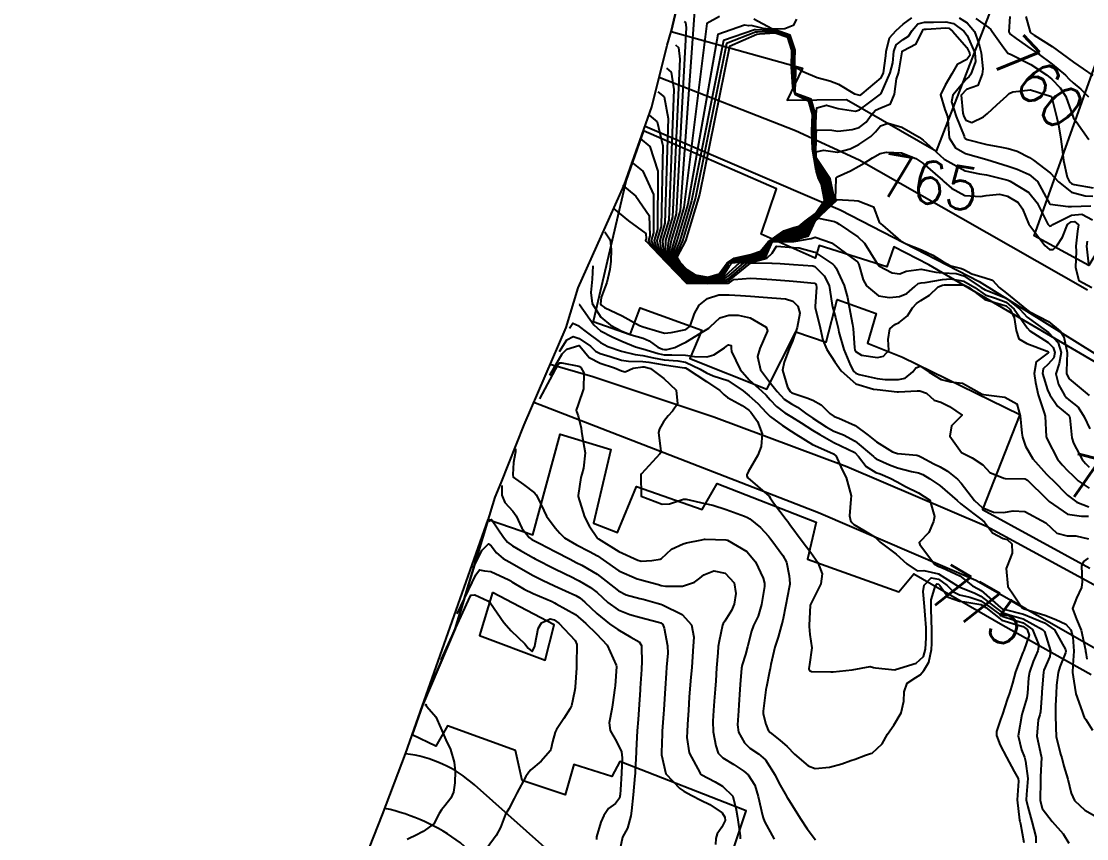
# Model space of a CAD drawing. Header units: metres. Extents: x 318500 to 325275, y 7408834 to 7428799.
# Drawn here: x 323316.4 to 323416.3, y 7419931.7 to 7420008.3 of the extents above; entities that cross this region are included whole.
import ezdxf
from ezdxf.enums import TextEntityAlignment as Align

# ---------------------------------------------------------------- set-up
doc = ezdxf.new("R2010")
doc.units = ezdxf.units.M
doc.header["$MEASUREMENT"] = 0
for name, color, linetype in [('Area', 45, 'Continuous'), ('Cotas', 45, 'Continuous'), ('Curvas de Nivel 1m', 11, 'Continuous'), ('Curvas de Nivel 5m', 15, 'Continuous'), ('Edificações', 30, 'Continuous'), ('Vias Primárias', 230, 'Continuous')]:
    doc.layers.add(name, color=color, linetype=linetype)
doc.styles.add('Style-STANDARD', font='STANDARD.shx')

msp = doc.modelspace()

# ---------------------------------------------------------------- linework, layer by layer
at = {"layer": 'Area'}
msp.add_lwpolyline([(323347.478, 7419926.885), (323350.268, 7419933.951), (323352.419, 7419939.662), (323353.996, 7419944.18), (323357.056, 7419951.38), (323360.806, 7419963.73), (323361.371, 7419965.053), (323363.536, 7419970.495), (323367.48, 7419979.623), (323368.617, 7419983.356), (323372.925, 7419992.991), (323375.525, 7420000.324), (323376.946, 7420006.097), (323377.329, 7420007.403), (323378.111, 7420010.746)], dxfattribs=at)
at = {"layer": 'Curvas de Nivel 1m', "flags": 128}
for points, elevation in [([(323379.528, 7420009.331), (323378.161, 7419990.599), (323377.327, 7419987.777), (323377.113, 7419986.626), (323377.662, 7419985.777), (323378.773, 7419984.622), (323379.331, 7419984.314), (323380.774, 7419984.144), (323381.996, 7419984.5), (323382.696, 7419985.711), (323382.959, 7419985.874), (323384.797, 7419986.137), (323385.928, 7419986.538), (323386.596, 7419987.653), (323387.33, 7419988.148), (323388.832, 7419988.412), (323389.764, 7419988.688), (323390.438, 7419989.606), (323390.854, 7419990.01), (323392.19, 7419991.58), (323392.36, 7419992.096), (323391.914, 7419993.585), (323390.926, 7419995.329), (323390.837, 7419995.792), (323390.849, 7419997.704), (323390.936, 7419999.601), (323390.986, 7420000.242), (323391.899, 7420000.492), (323392.989, 7420000.173), (323394.611, 7419999.928), (323394.987, 7420000.044), (323395.846, 7420000.688), (323396.955, 7420001.521), (323397.011, 7420001.588), (323397.875, 7420003.507), (323398.104, 7420004.444), (323398.221, 7420005.503), (323398.428, 7420006.141), (323399.077, 7420006.642), (323399.599, 7420006.968), (323399.914, 7420007.482), (323400.461, 7420008.112), (323401.098, 7420008.258), (323401.917, 7420008.276), (323403.099, 7420008.312), (323403.818, 7420008.15), (323404.784, 7420007.415), (323405.084, 7420007.004), (323405.821, 7420005.402), (323405.881, 7420004.568), (323405.439, 7420003.406), (323405.272, 7420003.163), (323405.026, 7420002.962), (323403.738, 7420001.429), (323403.631, 7420000.801), (323404.063, 7419999.424), (323404.793, 7419997.572), (323404.848, 7419997.412), (323404.888, 7419997.35), (323404.949, 7419997.313), (323405.084, 7419997.273), (323406.944, 7419996.81), (323408.147, 7419996.577), (323408.941, 7419996.421), (323409.774, 7419996.183), (323410.932, 7419995.572), (323411.313, 7419995.326), (323412.912, 7419994.106), (323413.645, 7419993.299), (323414.886, 7419992.331), (323416.148, 7419991.994), (323416.88, 7419991.936)], 762), ([(323381.844, 7420008.808), (323380.674, 7420008.154), (323378.519, 7419990.898), (323377.594, 7419987.774), (323377.276, 7419986.542), (323377.756, 7419985.776), (323378.774, 7419984.711), (323379.384, 7419984.365), (323380.775, 7419984.188), (323381.962, 7419984.534), (323382.671, 7419985.711), (323383.009, 7419985.923), (323384.798, 7419986.204), (323385.881, 7419986.587), (323386.563, 7419987.654), (323387.427, 7419988.242), (323388.834, 7419988.53), (323389.675, 7419988.779), (323390.344, 7419989.608), (323390.855, 7419990.078), (323392.071, 7419991.582), (323392.211, 7419992.249), (323391.76, 7419993.587), (323390.924, 7419995.217), (323390.791, 7419995.886), (323390.78, 7419997.775), (323390.864, 7419999.602), (323390.446, 7420001.06), (323389, 7420001.592), (323388.95, 7420001.733), (323389.011, 7420003.649), (323389.036, 7420004.024), (323389.781, 7420003.619), (323391.022, 7420003.089), (323392.212, 7420002.776), (323393.019, 7420002.439), (323394.527, 7420001.555), (323395.008, 7420001.413), (323395.106, 7420001.451), (323395.226, 7420001.547), (323397.025, 7420003.044), (323397.251, 7420003.517), (323397.47, 7420005.097), (323397.501, 7420005.513), (323397.794, 7420006.795), (323398.415, 7420007.5), (323399.096, 7420008.092), (323399.903, 7420008.681)], 761), ([(323409.104, 7420008.797), (323408.996, 7420007.361), (323409.087, 7420007.178), (323409.685, 7420006.747), (323411.067, 7420005.773), (323411.704, 7420005.324), (323413.045, 7420004.327), (323414.303, 7420003.291), (323414.667, 7420002.926), (323415.023, 7420002.582), (323415.738, 7420001.99), (323416.47, 7420001.258)], 759), ([(323410.581, 7420008.814), (323410.997, 7420007.331), (323411.088, 7420007.226), (323411.375, 7420007.038), (323413.07, 7420005.989), (323414.009, 7420005.296), (323415.048, 7420004.509), (323416.874, 7420003.252)], 758), ([(323378.56, 7420008.32), (323378.67, 7420008.226), (323378.72, 7420007.763), (323377.806, 7419990.303), (323377.061, 7419987.781), (323376.939, 7419986.716), (323377.572, 7419985.778), (323378.772, 7419984.528), (323379.279, 7419984.264), (323380.774, 7419984.099), (323382.028, 7419984.467), (323382.721, 7419985.711), (323382.912, 7419985.828), (323384.796, 7419986.071), (323385.975, 7419986.489), (323386.629, 7419987.653), (323387.24, 7419988.06), (323388.83, 7419988.296), (323389.851, 7419988.598), (323390.526, 7419989.605), (323390.853, 7419989.941), (323392.326, 7419991.578), (323392.493, 7419991.958), (323392.072, 7419993.582), (323390.928, 7419995.44), (323390.882, 7419995.7), (323390.918, 7419997.633), (323390.959, 7419998.18), (323392.405, 7419998.132), (323392.957, 7419998.043), (323394.308, 7419998.208), (323394.963, 7419998.398), (323395.617, 7419998.893), (323396.082, 7419999.533), (323396.503, 7420000.012), (323396.991, 7420000.249), (323397.907, 7420000.595), (323398.286, 7420001.501), (323398.471, 7420002.945), (323398.639, 7420003.496), (323398.722, 7420003.807), (323398.983, 7420005.491), (323399.003, 7420005.549), (323399.061, 7420005.588), (323400.298, 7420006.252), (323400.883, 7420007.472), (323400.972, 7420007.59), (323401.091, 7420007.618), (323401.249, 7420007.625), (323403.093, 7420007.748), (323403.353, 7420007.697), (323403.7, 7420007.431), (323405.067, 7420005.88), (323405.317, 7420005.407), (323405.332, 7420005.131), (323405.05, 7420004.776), (323404.163, 7420004.304), (323403.656, 7420003.431), (323403.019, 7420002.359), (323402.591, 7420001.446), (323402.989, 7420000.073), (323403.228, 7419999.436), (323403.288, 7419999.122), (323403.394, 7419997.433), (323403.995, 7419996.479), (323404.935, 7419995.942), (323406.93, 7419995.39), (323408.921, 7419994.755), (323409.787, 7419994.477), (323410.91, 7419993.998), (323411.696, 7419993.322), (323412.656, 7419991.53), (323412.765, 7419991.311), (323412.869, 7419991.202), (323414.553, 7419990.971), (323414.867, 7419990.993), (323416.673, 7419991.058)], 763), ([(323389.094, 7420008.559), (323388.765, 7420007.953), (323387.988, 7420007.641), (323387.08, 7420007.625), (323386.77, 7420007.655), (323385.093, 7420008.551)], 761), ([(323404.345, 7420008.664), (323405.098, 7420008.212), (323405.76, 7420007.403), (323406.193, 7420006.279), (323406.414, 7420005.396), (323406.544, 7420003.888), (323406.509, 7420003.395), (323406.102, 7420002.317), (323405.016, 7420001.96), (323404.535, 7420001.417), (323404.667, 7419999.733), (323404.774, 7419999.413), (323404.975, 7419999.083), (323405.527, 7419998.849), (323406.615, 7419999.394), (323406.82, 7419999.554), (323406.985, 7419999.709), (323407.862, 7420000.512), (323408.795, 7420001.363), (323409.012, 7420001.577), (323409.379, 7420001.72), (323411.016, 7420001.935), (323413.01, 7420001.31), (323413.49, 7419999.302), (323413.643, 7419998.627), (323413.873, 7419997.296), (323414.001, 7419996.355), (323414.133, 7419995.292), (323414.458, 7419993.735), (323414.692, 7419993.283), (323414.897, 7419993.109), (323415.137, 7419993.036), (323416.892, 7419992.744)], 761), ([(323377.73, 7420006.13), (323378.004, 7420005.904), (323378.138, 7420004.789), (323377.449, 7419990.005), (323376.798, 7419987.784), (323376.758, 7419986.809), (323377.478, 7419985.78), (323378.77, 7419984.436), (323379.222, 7419984.209), (323380.773, 7419984.058), (323382.061, 7419984.434), (323382.745, 7419985.71), (323382.867, 7419985.785), (323384.795, 7419986.007), (323386.023, 7419986.441), (323386.662, 7419987.652), (323387.151, 7419987.973), (323388.828, 7419988.177), (323389.939, 7419988.508), (323390.608, 7419989.604), (323390.853, 7419989.872), (323392.48, 7419991.576), (323392.62, 7419991.827), (323392.227, 7419993.58), (323390.929, 7419995.552), (323390.916, 7419995.629), (323390.935, 7419996.116), (323391.622, 7419996.275), (323392.935, 7419996.075), (323394.118, 7419996.378), (323394.942, 7419996.782), (323396.045, 7419997.534), (323396.486, 7419997.998), (323396.965, 7419998.543), (323397.689, 7419998.79), (323398.964, 7419998.428), (323400.583, 7419997.474), (323400.947, 7419997.191), (323401.878, 7419996.395), (323402.907, 7419995.44), (323402.93, 7419995.422), (323402.99, 7419995.378), (323404.914, 7419994.326), (323406.257, 7419994.049), (323406.908, 7419993.951), (323408.792, 7419993.471), (323408.901, 7419993.438), (323409.131, 7419993.357), (323410.884, 7419992.289), (323411.637, 7419991.322), (323412.477, 7419989.691), (323412.667, 7419989.312), (323412.847, 7419989.131), (323412.981, 7419989.176), (323413.136, 7419989.306), (323414.859, 7419990.164), (323415.842, 7419990.248), (323416.855, 7419989.745)], 764), ([(323376.08, 7420001.75), (323376.67, 7420001.256), (323377.052, 7419999.232), (323376.743, 7419989.415), (323376.264, 7419987.791), (323376.359, 7419987.015), (323377.294, 7419985.782), (323378.767, 7419984.256), (323379.11, 7419984.099), (323380.772, 7419983.972), (323382.135, 7419984.358), (323382.787, 7419985.431), (323383.046, 7419985.706), (323384.793, 7419985.877), (323386.117, 7419986.343), (323386.729, 7419987.651), (323386.998, 7419987.824), (323388.825, 7419987.943), (323390.116, 7419988.325), (323390.758, 7419989.601), (323390.851, 7419989.711), (323392.858, 7419991.57), (323392.871, 7419991.644), (323394.482, 7419991.554), (323394.87, 7419991.515), (323396.299, 7419990.963), (323396.822, 7419989.52), (323396.849, 7419989.481), (323397.145, 7419989.215), (323398.824, 7419987.751), (323399.375, 7419987.484), (323400.812, 7419986.916), (323401.855, 7419986.403), (323402.796, 7419985.833), (323403.57, 7419985.428), (323404.548, 7419985.174), (323404.787, 7419985.075), (323405.519, 7419984.666), (323406.779, 7419984.301), (323407.458, 7419984.061), (323408.081, 7419983.37), (323408.762, 7419982.856), (323410.665, 7419981.331), (323410.739, 7419981.265), (323410.916, 7419981.149), (323412.723, 7419980.183), (323413.822, 7419979.293), (323414.168, 7419978.751), (323414.473, 7419977.283), (323414.409, 7419975.539), (323414.402, 7419975.284), (323414.653, 7419974.821), (323416.53, 7419973.252)], 766), ([(323375.25, 7419999.56), (323376.003, 7419998.932), (323376.554, 7419996.684), (323376.386, 7419989.117), (323375.995, 7419987.795), (323376.134, 7419987.132), (323377.202, 7419985.784), (323378.766, 7419984.165), (323379.052, 7419984.043), (323380.772, 7419983.928), (323382.212, 7419984.279), (323382.781, 7419984.831), (323383.744, 7419985.696), (323384.792, 7419985.822), (323386.163, 7419986.296), (323386.762, 7419987.651), (323386.93, 7419987.758), (323388.823, 7419987.824), (323390.204, 7419988.235), (323390.827, 7419989.6), (323390.85, 7419989.627), (323391.136, 7419989.879), (323392.645, 7419989.573), (323392.848, 7419989.469), (323393.093, 7419989.321), (323394.829, 7419988.146), (323395.47, 7419987.54), (323396.594, 7419985.722), (323396.708, 7419985.521), (323396.737, 7419985.469), (323396.789, 7419985.411), (323398.045, 7419984.763), (323398.782, 7419984.664), (323399.361, 7419984.908), (323400.786, 7419985.115), (323402.16, 7419984.826), (323402.783, 7419984.767), (323404.062, 7419984.7), (323404.781, 7419984.472), (323406.416, 7419983.394), (323406.766, 7419983.15), (323407.124, 7419983.025), (323408.755, 7419982.383), (323410.026, 7419981.341), (323410.729, 7419980.607), (323412.506, 7419979.312), (323412.709, 7419979.176), (323413.613, 7419978.21), (323413.889, 7419977.292), (323413.724, 7419976.244), (323413.415, 7419975.299), (323413.641, 7419974.3), (323414.221, 7419973.286), (323414.393, 7419973.049), (323414.626, 7419972.857), (323415.504, 7419972.152), (323416.068, 7419971.258), (323416.593, 7419970.126)], 767), ([(323374.42, 7419997.37), (323375.337, 7419996.61), (323376.086, 7419994.287), (323376.033, 7419988.823), (323375.731, 7419987.798), (323375.896, 7419987.254), (323377.107, 7419985.785), (323378.765, 7419984.078), (323378.991, 7419983.984), (323380.772, 7419983.884), (323382.302, 7419984.187), (323382.778, 7419984.515), (323384.156, 7419985.69), (323384.791, 7419985.767), (323386.212, 7419986.246), (323386.795, 7419987.65), (323386.866, 7419987.695), (323388.821, 7419987.708), (323390.454, 7419987.978), (323390.828, 7419988.117), (323392.365, 7419987.577), (323392.815, 7419987.261), (323393.9, 7419986.463), (323394.793, 7419985.781), (323394.93, 7419985.548), (323395.341, 7419984.107), (323395.644, 7419983.537), (323396.756, 7419982.613), (323397.816, 7419982.442), (323398.756, 7419982.525), (323399.421, 7419982.822), (323400.181, 7419983.476), (323400.495, 7419983.75), (323400.773, 7419983.81), (323401.152, 7419983.842), (323402.777, 7419984.132), (323403.537, 7419984.188), (323404.776, 7419983.986), (323405.792, 7419983.4), (323406.76, 7419982.701), (323407.743, 7419982.387), (323408.75, 7419982.019), (323409.506, 7419981.349), (323410.714, 7419979.591), (323410.952, 7419979.328), (323412.699, 7419978.24), (323413.162, 7419977.77), (323413.306, 7419977.301), (323413.204, 7419976.78), (323412.673, 7419976.187), (323412.21, 7419975.771), (323412.16, 7419975.315), (323412.637, 7419973.776), (323412.842, 7419973.307), (323413.573, 7419972.249), (323414.611, 7419971.373), (323414.66, 7419971.329), (323414.694, 7419971.279), (323414.723, 7419971.164), (323414.901, 7419969.275), (323415.055, 7419968.791), (323415.887, 7419967.26), (323416.183, 7419966.892), (323416.543, 7419966.546)], 768), ([(323373.59, 7419995.18), (323374.669, 7419994.285), (323375.658, 7419992.097), (323375.675, 7419988.524), (323375.465, 7419987.802), (323375.623, 7419987.395), (323377.015, 7419985.787), (323378.763, 7419983.987), (323378.926, 7419983.921), (323380.771, 7419983.842), (323382.405, 7419984.082), (323382.776, 7419984.265), (323384.473, 7419985.685), (323384.791, 7419985.723), (323386.306, 7419986.149), (323386.804, 7419986.608), (323387.206, 7419987.254), (323388.813, 7419987.138), (323389.333, 7419987.101), (323390.806, 7419986.688), (323392.499, 7419985.574), (323392.638, 7419985.422), (323392.786, 7419985.188), (323393.563, 7419983.562), (323393.864, 7419982.449), (323394.014, 7419981.557), (323394.344, 7419979.925), (323394.4, 7419979.553), (323394.516, 7419977.728), (323394.56, 7419977.551), (323394.687, 7419977.347), (323395.173, 7419977.052), (323396.68, 7419976.83), (323397.248, 7419976.945), (323397.745, 7419977.504), (323397.691, 7419978.497), (323397.839, 7419979.503), (323398.309, 7419979.903), (323398.719, 7419980.108), (323399.481, 7419980.73), (323399.947, 7419981.478), (323400.328, 7419981.893), (323400.75, 7419982.151), (323401.565, 7419982.651), (323402.383, 7419983.446), (323402.772, 7419983.602), (323402.963, 7419983.628), (323404.772, 7419983.621), (323405.215, 7419983.406), (323406.753, 7419982.25), (323408.315, 7419981.798), (323408.744, 7419981.652), (323409.078, 7419981.355), (323409.497, 7419980.58), (323409.675, 7419979.346), (323409.928, 7419978.567), (323410.698, 7419978.132), (323412.591, 7419977.411), (323412.69, 7419977.356), (323412.713, 7419977.332), (323412.72, 7419977.31), (323412.715, 7419977.285), (323412.689, 7419977.261), (323411.57, 7419976.428), (323411.363, 7419975.323), (323411.485, 7419974.484), (323411.741, 7419973.319), (323412.309, 7419971.617), (323412.392, 7419971.312), (323412.499, 7419969.393), (323412.517, 7419969.311), (323412.578, 7419969.161), (323413.553, 7419967.295), (323413.997, 7419966.741), (323414.539, 7419966.2), (323415.003, 7419965.741), (323415.483, 7419965.266), (323416.52, 7419964.559)], 769), ([(323371.93, 7419990.8), (323373.336, 7419989.638), (323374.942, 7419988.436), (323374.97, 7419987.935), (323374.932, 7419987.809), (323374.984, 7419987.725), (323376.831, 7419985.789), (323378.761, 7419983.804), (323378.797, 7419983.796), (323380.77, 7419983.754), (323382.686, 7419983.795), (323382.771, 7419983.809), (323383.213, 7419984.142), (323384.776, 7419984.275), (323385.339, 7419984.235), (323386.775, 7419984.122), (323388.403, 7419984.005), (323388.773, 7419983.975), (323389.102, 7419983.953), (323390.772, 7419983.779), (323390.882, 7419983.709), (323390.935, 7419983.598), (323390.956, 7419983.409), (323390.825, 7419981.599), (323390.831, 7419981.506), (323391.3, 7419979.591), (323391.548, 7419978.437), (323391.92, 7419977.582), (323392.673, 7419976.423), (323393.279, 7419975.564), (323394.642, 7419974.361), (323396.317, 7419973.843), (323396.634, 7419973.809), (323398.527, 7419973.596), (323398.632, 7419973.593), (323400.411, 7419973.695), (323400.633, 7419973.698), (323401.267, 7419973.46), (323402.008, 7419972.833), (323402.622, 7419972.624), (323403.422, 7419972.232), (323404.61, 7419971.41), (323403.603, 7419970.417), (323403.454, 7419969.427), (323404.558, 7419967.916), (323405.55, 7419967.4), (323406.544, 7419966.745), (323407.199, 7419966.043), (323408.531, 7419965.487), (323408.656, 7419965.483), (323410.531, 7419965.438), (323410.74, 7419965.328), (323412.504, 7419963.589), (323412.787, 7419963.306), (323414.483, 7419962.122), (323415.806, 7419961.934), (323416.48, 7419961.924)], 771), ([(323371.1, 7419988.61), (323371.598, 7419987.858), (323371.706, 7419986.957), (323371.658, 7419985.851), (323371.571, 7419985.059), (323371.277, 7419983.855), (323371.15, 7419983.462), (323370.746, 7419982.458), (323370.687, 7419981.861), (323370.738, 7419981.745), (323371.079, 7419981.512), (323372.723, 7419980.713), (323374.358, 7419979.815), (323374.708, 7419979.701), (323376.179, 7419979.264), (323376.703, 7419979.115), (323377.317, 7419979.16), (323378.707, 7419979.444), (323379.123, 7419979.754), (323379.521, 7419980.955), (323379.963, 7419981.742), (323380.749, 7419982.362), (323381.782, 7419982.692), (323382.755, 7419982.703), (323383.817, 7419982.631), (323384.753, 7419982.566), (323385.939, 7419982.476), (323386.752, 7419982.418), (323388.051, 7419982.336), (323388.747, 7419982.114), (323389.202, 7419981.623), (323389.388, 7419980.962), (323389.157, 7419979.623), (323388.697, 7419978.359), (323388.482, 7419977.843), (323388.398, 7419977.633), (323387.924, 7419976.384), (323387.78, 7419975.639), (323388.227, 7419974.043), (323388.493, 7419973.631), (323388.559, 7419973.561), (323388.629, 7419973.519), (323390.065, 7419973.046), (323390.622, 7419972.805), (323391.403, 7419972.373), (323392.217, 7419971.576), (323392.606, 7419971.298), (323393.043, 7419971.126), (323394.593, 7419970.429), (323395.802, 7419969.532), (323396.571, 7419968.911), (323398.074, 7419967.981), (323398.555, 7419967.809), (323400.379, 7419967.645), (323400.552, 7419967.597), (323400.811, 7419967.466), (323401.957, 7419966.861), (323402.541, 7419966.559), (323403.258, 7419966.15), (323404.19, 7419965.415), (323404.524, 7419965.026), (323405.762, 7419963.397), (323406.491, 7419962.762), (323407.548, 7419962.31), (323408.484, 7419962.278), (323409.394, 7419962.439), (323410.486, 7419962.366), (323412.47, 7419961.31), (323413.497, 7419960.331), (323414.458, 7419960.088), (323415.286, 7419960.095), (323416.456, 7419959.825)], 772), ([(323416.352, 7419987.732), (323416.277, 7419987.258), (323416.482, 7419985.567)], 764), ([(323369.97, 7419985.42), (323369.919, 7419984.174), (323369.792, 7419982.916), (323369.923, 7419981.872), (323370.721, 7419980.59), (323371.635, 7419979.851), (323372.702, 7419979.294), (323373.576, 7419978.948), (323374.692, 7419978.624), (323375.266, 7419978.379), (323376.073, 7419977.789), (323376.503, 7419977.598), (323376.687, 7419977.56), (323376.909, 7419977.555), (323377.659, 7419977.77), (323378.362, 7419978.094), (323378.695, 7419978.271), (323380.082, 7419979.117), (323380.707, 7419979.478), (323380.86, 7419979.577), (323381.002, 7419979.727), (323381.904, 7419980.536), (323382.726, 7419980.797), (323383.618, 7419980.805), (323384.723, 7419980.547), (323386.242, 7419979.657), (323386.36, 7419979.308), (323385.654, 7419977.666), (323385.435, 7419976.912), (323385.69, 7419975.665), (323386.641, 7419974.404), (323387.271, 7419973.644), (323387.91, 7419972.924), (323388.618, 7419972.46), (323389.173, 7419972.172), (323389.929, 7419971.607), (323390.603, 7419971.115), (323391.851, 7419970.321), (323392.585, 7419969.923), (323393.482, 7419969.561), (323394.571, 7419968.98), (323396.302, 7419967.524), (323396.428, 7419967.4), (323396.548, 7419967.319), (323397.799, 7419966.758), (323398.54, 7419966.487), (323399.872, 7419966.141), (323400.535, 7419965.997), (323400.916, 7419965.847), (323401.58, 7419965.454), (323402.52, 7419964.807), (323404.15, 7419963.415), (323404.495, 7419963.107), (323405.722, 7419962.157), (323406.473, 7419961.598), (323406.699, 7419961.387), (323407.451, 7419960.366), (323408.455, 7419959.848), (323408.834, 7419959.735), (323409.272, 7419959.348), (323409.313, 7419958.47), (323408.873, 7419957.353), (323408.752, 7419957.018), (323408.908, 7419955.352), (323409.511, 7419954.473), (323410.237, 7419953.332), (323410.369, 7419953.274), (323410.445, 7419953.253), (323412.36, 7419952.651), (323413.389, 7419952.26), (323414.348, 7419951.799), (323414.803, 7419951.273), (323415.013, 7419950.587), (323415.104, 7419949.268), (323414.983, 7419947.956), (323414.981, 7419947.27), (323415.096, 7419946.449), (323415.293, 7419945.265), (323415.866, 7419943.625), (323415.993, 7419943.254), (323416.072, 7419943.096), (323416.226, 7419942.869), (323416.83, 7419941.855)], 773), ([(323368.69, 7419981.78), (323368.709, 7419981.801), (323368.738, 7419981.786), (323370.079, 7419979.869), (323370.702, 7419979.331), (323371.797, 7419978.746), (323372.687, 7419978.337), (323373.987, 7419977.82), (323374.531, 7419977.664), (323374.678, 7419977.624), (323376.101, 7419977.208), (323376.68, 7419977.085), (323377.397, 7419977.055), (323378.679, 7419977.046), (323379.499, 7419976.926), (323380.677, 7419976.889), (323381.324, 7419977.076), (323382.314, 7419977.714), (323382.515, 7419977.888), (323382.693, 7419978.005), (323382.941, 7419977.955), (323382.959, 7419977.706), (323382.996, 7419977.395), (323383.806, 7419975.689), (323384.646, 7419974.714), (323385.835, 7419973.662), (323386.246, 7419973.275), (323386.622, 7419972.85), (323387.2, 7419972.228), (323387.993, 7419971.629), (323388.604, 7419971.248), (323389.525, 7419970.682), (323390.586, 7419970.016), (323391.259, 7419969.59), (323392.569, 7419968.837), (323393.899, 7419968.217), (323394.555, 7419967.894), (323394.907, 7419967.545), (323395.613, 7419966.601), (323396.535, 7419966.035), (323396.916, 7419965.896), (323397.86, 7419965.5), (323398.525, 7419965.147), (323399.293, 7419964.707), (323400.51, 7419964.121), (323401.594, 7419963.454), (323402.015, 7419961.909), (323401.928, 7419961.445), (323401.487, 7419960.422), (323400.579, 7419959.459), (323400.634, 7419959.271), (323402.034, 7419957.444), (323402.417, 7419957.229), (323402.765, 7419957.084), (323404.404, 7419956.328), (323405.596, 7419955.392), (323406.116, 7419955.113), (323406.386, 7419954.955), (323408.227, 7419953.361), (323408.368, 7419953.256), (323408.522, 7419953.203), (323410.361, 7419952.734), (323411.287, 7419952.385), (323412.349, 7419951.924), (323413.27, 7419951.291), (323414.312, 7419949.438), (323414.333, 7419949.28), (323414.309, 7419949.133), (323413.771, 7419947.809), (323413.617, 7419947.287), (323413.477, 7419946.083), (323413.429, 7419945.288), (323413.358, 7419944.174), (323413.359, 7419943.289), (323413.394, 7419942.113), (323413.45, 7419941.288), (323413.856, 7419939.612), (323413.954, 7419939.282), (323414.168, 7419938.492), (323414.538, 7419937.274), (323414.831, 7419935.964), (323415.15, 7419935.265), (323416.117, 7419934.376), (323418.01, 7419933.313)], 774), ([(323365.94, 7419975.16), (323367.09, 7419977.154), (323367.526, 7419977.597), (323368.681, 7419977.939), (323368.767, 7419977.889), (323369.622, 7419976.828), (323370.664, 7419976.283), (323372.013, 7419975.846), (323372.656, 7419975.559), (323373.006, 7419975.483), (323373.766, 7419975.823), (323374.661, 7419975.948), (323374.793, 7419975.939), (323375.394, 7419975.799), (323376.646, 7419974.848), (323377.794, 7419973.768), (323377.913, 7419972.471), (323377.46, 7419971.772), (323377.038, 7419971.341), (323376.595, 7419970.783), (323376.229, 7419970.141), (323376.125, 7419969.787), (323376.344, 7419967.992), (323376.271, 7419967.784), (323374.531, 7419965.904), (323374.477, 7419965.811), (323374.5, 7419963.81), (323376.489, 7419963.066), (323377.171, 7419963.092), (323378.497, 7419963.542), (323378.721, 7419963.532), (323380.491, 7419963.141), (323381.245, 7419962.962), (323382.483, 7419962.568), (323384.214, 7419961.942), (323384.472, 7419961.826), (323384.716, 7419961.676), (323385.689, 7419960.888), (323386.454, 7419960.056), (323386.63, 7419959.825), (323386.766, 7419959.645), (323387.806, 7419958.253), (323388.137, 7419957.624), (323388.401, 7419956.328), (323388.453, 7419955.619), (323388.448, 7419955.561), (323388.386, 7419955.239), (323388.073, 7419953.624), (323387.787, 7419952.19), (323387.657, 7419951.63), (323387.354, 7419950.605), (323387.056, 7419949.639), (323386.687, 7419948.037), (323386.604, 7419947.645), (323386.551, 7419947.381), (323386.264, 7419945.944), (323386.216, 7419945.695), (323386.207, 7419945.651), (323385.977, 7419943.911), (323385.951, 7419943.654), (323385.966, 7419943.392), (323386.218, 7419942.427), (323386.418, 7419941.853), (323386.596, 7419941.644), (323387.506, 7419940.936), (323388.191, 7419940.321), (323388.905, 7419939.613), (323390.164, 7419938.509), (323390.844, 7419938.274), (323392.162, 7419938.393), (323393.334, 7419938.719), (323394.172, 7419939.008), (323394.574, 7419939.136), (323395.546, 7419939.526), (323396.035, 7419939.669), (323396.183, 7419939.722), (323397.122, 7419940.58), (323397.625, 7419941.499), (323398.218, 7419942.327), (323398.913, 7419943.48), (323399.14, 7419944.584), (323399.18, 7419945.476), (323399.469, 7419946.275), (323400.28, 7419946.822), (323400.687, 7419947.053), (323401.037, 7419947.453), (323401.502, 7419948.244), (323401.741, 7419949.446), (323401.759, 7419950.005), (323401.769, 7419951.446), (323401.755, 7419952.04), (323401.698, 7419953.447), (323401.723, 7419954.1), (323402.105, 7419955.443), (323402.243, 7419955.59), (323402.392, 7419955.568), (323402.531, 7419955.438), (323403.31, 7419954.356), (323404.376, 7419953.962), (323404.873, 7419953.9), (323406.373, 7419953.646), (323406.823, 7419953.375), (323408.352, 7419952.193), (323409.992, 7419951.688), (323410.344, 7419951.594), (323410.71, 7419951.324), (323410.891, 7419950.763), (323410.394, 7419949.329), (323410.308, 7419949.145), (323409.613, 7419947.34), (323409.335, 7419946.284), (323409.06, 7419945.348), (323408.848, 7419944.754), (323408.39, 7419943.358), (323408.225, 7419942.873), (323407.829, 7419941.749), (323407.835, 7419941.364), (323408.197, 7419940.474), (323408.778, 7419939.351), (323409.504, 7419937.996), (323409.864, 7419937.334), (323409.891, 7419937.078), (323409.766, 7419935.335), (323409.994, 7419933.439), (323410.022, 7419933.331), (323410.096, 7419933.093), (323410.389, 7419931.325)], 777), ([(323366.86, 7419977.37), (323367.548, 7419978.47), (323368.137, 7419978.78), (323368.691, 7419978.604), (323369.755, 7419977.874), (323370.225, 7419977.416), (323370.673, 7419977.185), (323371.613, 7419976.908), (323372.667, 7419976.573), (323373.309, 7419976.473), (323374.666, 7419976.444), (323375.246, 7419976.379), (323376.665, 7419976.139), (323378.565, 7419975.857), (323378.661, 7419975.838), (323378.82, 7419975.758), (323380.643, 7419974.566), (323381.888, 7419973.711), (323382.265, 7419973.344), (323382.624, 7419973.057), (323383.989, 7419972.314), (323384.612, 7419971.873), (323384.714, 7419971.781), (323384.81, 7419971.677), (323385.437, 7419970.827), (323385.86, 7419969.661), (323385.753, 7419968.471), (323385.468, 7419967.666), (323384.534, 7419966.083), (323384.408, 7419965.805), (323384.43, 7419965.681), (323384.528, 7419965.543), (323385.437, 7419964.745), (323386.502, 7419963.812), (323386.624, 7419963.648), (323386.936, 7419963.2), (323388.122, 7419961.625), (323388.273, 7419961.428), (323388.465, 7419961.169), (323389.619, 7419959.608), (323390.434, 7419958.532), (323391.081, 7419957.59), (323391.473, 7419956.515), (323391.353, 7419955.586), (323390.37, 7419953.6), (323390.269, 7419951.672), (323390.266, 7419951.601), (323390.329, 7419950.845), (323390.533, 7419949.597), (323390.294, 7419948.035), (323390.239, 7419947.652), (323390.239, 7419947.601), (323390.288, 7419947.449), (323390.499, 7419947.385), (323392.286, 7419947.324), (323392.516, 7419947.337), (323394.29, 7419947.54), (323395.983, 7419947.833), (323396.292, 7419947.755), (323396.481, 7419947.706), (323398.291, 7419947.54), (323398.352, 7419947.55), (323400.297, 7419948.166), (323400.992, 7419948.765), (323401.175, 7419949.451), (323401.241, 7419950.536), (323401.239, 7419951.451), (323401.162, 7419952.648), (323401.086, 7419953.453), (323400.956, 7419954.882), (323401.042, 7419955.453), (323401.697, 7419956.151), (323402.399, 7419956.045), (323403.219, 7419955.428), (323403.804, 7419954.839), (323404.382, 7419954.571), (323405.325, 7419954.341), (323406.376, 7419953.995), (323407.277, 7419953.371), (323408.358, 7419952.548), (323409.519, 7419952.176), (323410.349, 7419951.946), (323411.208, 7419951.317), (323411.795, 7419949.831), (323411.728, 7419949.309), (323411.29, 7419948.305), (323410.931, 7419947.32), (323410.834, 7419946.77), (323410.741, 7419945.323), (323410.678, 7419944.899), (323410.23, 7419943.33), (323409.869, 7419941.335), (323410.19, 7419940.014), (323410.453, 7419939.326), (323410.551, 7419938.948), (323410.771, 7419937.321), (323410.658, 7419935.845), (323410.631, 7419935.322), (323410.775, 7419934.665), (323411.155, 7419933.314), (323411.528, 7419931.859), (323411.517, 7419931.308)], 776), ([(323365.02, 7419972.95), (323366.742, 7419976.156), (323366.861, 7419976.309), (323367.084, 7419976.334), (323368.661, 7419976.011), (323368.739, 7419975.967), (323368.844, 7419975.887), (323369.144, 7419975.391), (323369.116, 7419973.883), (323368.608, 7419972.401), (323368.431, 7419971.893), (323368.458, 7419971.752), (323368.595, 7419971.362), (323368.88, 7419970.183), (323368.914, 7419969.885), (323368.992, 7419969.465), (323369.274, 7419967.879), (323369.094, 7419966.44), (323368.932, 7419965.884), (323368.858, 7419965.552), (323368.593, 7419963.889), (323368.598, 7419963.789), (323369.199, 7419961.879), (323369.63, 7419961.041), (323370.427, 7419959.86), (323370.45, 7419959.842), (323370.508, 7419959.8), (323372.432, 7419958.617), (323374.215, 7419957.813), (323374.419, 7419957.74), (323374.499, 7419957.729), (323375.518, 7419957.794), (323376.302, 7419957.902), (323376.423, 7419957.973), (323377.37, 7419958.837), (323378.444, 7419959.331), (323378.775, 7419959.426), (323380.193, 7419959.734), (323380.45, 7419959.778), (323380.503, 7419959.782), (323382.45, 7419959.731), (323382.604, 7419959.698), (323384.434, 7419958.634), (323385.243, 7419957.668), (323385.94, 7419956.113), (323386.075, 7419955.655), (323386.085, 7419955.352), (323385.784, 7419953.659), (323385.471, 7419952.545), (323385.058, 7419951.669), (323384.851, 7419951.153), (323384.497, 7419949.677), (323384.303, 7419948.973), (323383.992, 7419947.984), (323383.935, 7419947.684), (323383.807, 7419946.144), (323383.774, 7419945.685), (323383.668, 7419944.256), (323383.628, 7419943.686), (323383.536, 7419942.367), (323383.641, 7419941.686), (323384.195, 7419940.672), (323384.695, 7419940.18), (323385.519, 7419939.66), (323386.172, 7419939.089), (323387.088, 7419937.636), (323387.428, 7419936.916), (323388.131, 7419935.677), (323388.167, 7419935.62), (323388.234, 7419935.513), (323389.426, 7419933.607), (323390.085, 7419932.627), (323390.862, 7419931.588)], 778), ([(323362.69, 7419968.24), (323362.732, 7419968.147), (323362.737, 7419967.967), (323362.704, 7419967.811), (323362.535, 7419966.983), (323362.463, 7419965.859), (323362.516, 7419965.609), (323363.473, 7419964.919), (323364.502, 7419964.132), (323364.672, 7419963.938), (323364.844, 7419963.587), (323365.625, 7419961.928), (323366.459, 7419960.856), (323366.875, 7419960.335), (323367.326, 7419959.907), (323368.44, 7419959.247), (323369.668, 7419958.635), (323370.425, 7419958.218), (323370.937, 7419957.855), (323372.405, 7419956.814), (323374.138, 7419956.07), (323374.393, 7419955.994), (323375.085, 7419955.8), (323376.123, 7419955.52), (323376.387, 7419955.448), (323376.8, 7419955.362), (323378.386, 7419955.359), (323379.51, 7419955.743), (323380.006, 7419956.125), (323380.401, 7419956.441), (323381.326, 7419956.796), (323382.403, 7419956.593), (323383.234, 7419955.692), (323383.396, 7419954.674), (323383.224, 7419953.691), (323382.976, 7419953.079), (323382.346, 7419952.089), (323382.188, 7419951.857), (323382.144, 7419951.703), (323381.822, 7419950.203), (323381.746, 7419949.708), (323381.703, 7419949.108), (323381.593, 7419947.71), (323381.5, 7419946.483), (323381.438, 7419945.712), (323381.356, 7419944.601), (323381.291, 7419943.714), (323381.229, 7419942.724), (323381.279, 7419941.714), (323381.515, 7419940.385), (323381.747, 7419939.706), (323382.174, 7419939.285), (323383.219, 7419938.635), (323384.155, 7419938.009), (323384.542, 7419937.674), (323385.172, 7419936.696), (323385.478, 7419935.66), (323385.889, 7419933.868), (323385.947, 7419933.652), (323386.095, 7419933.293), (323386.974, 7419931.636)], 779), ([(323360.26, 7419961.4), (323360.361, 7419961.589), (323360.464, 7419961.624), (323361.607, 7419959.982), (323361.968, 7419959.51), (323362.432, 7419959.146), (323363.187, 7419958.714), (323364.421, 7419958.025), (323364.579, 7419957.938), (323366.406, 7419957.009), (323368.099, 7419956.19), (323368.392, 7419956.045), (323368.707, 7419955.885), (323369.775, 7419955.26), (323370.379, 7419954.776), (323371.385, 7419953.85), (323372.36, 7419953.165), (323373.457, 7419952.72), (323374.35, 7419952.477), (323376.13, 7419951.996), (323376.342, 7419951.922), (323376.548, 7419951.778), (323376.68, 7419951.431), (323376.975, 7419949.773), (323377.002, 7419949.074), (323376.9, 7419947.774), (323376.855, 7419947.201), (323376.75, 7419945.775), (323376.721, 7419945.308), (323376.624, 7419943.776), (323376.602, 7419943.401), (323376.489, 7419941.777), (323376.473, 7419941.51), (323376.418, 7419939.778), (323376.414, 7419939.54), (323376.839, 7419937.773), (323378.136, 7419936.408), (323378.529, 7419936.149), (323379.263, 7419935.743), (323380.124, 7419935.302), (323380.942, 7419934.893), (323382.106, 7419934.13), (323382.368, 7419933.697), (323382.393, 7419933.399), (323382.086, 7419932.769), (323381.634, 7419932.149), (323381.516, 7419931.708), (323381.486, 7419931.13)], 781), ([(323358.76, 7419957.09), (323359.608, 7419958.738), (323360.208, 7419959.334), (323360.432, 7419959.165), (323360.929, 7419958.496), (323361.568, 7419957.983), (323362.413, 7419957.496), (323363.459, 7419956.9), (323364.397, 7419956.38), (323365.26, 7419955.931), (323366.385, 7419955.389), (323367.405, 7419954.93), (323368.376, 7419954.497), (323368.759, 7419954.27), (323369.215, 7419953.877), (323370.354, 7419952.815), (323371.54, 7419951.848), (323372.332, 7419951.304), (323373.54, 7419950.604), (323374.315, 7419950.15), (323374.54, 7419949.807), (323374.572, 7419948.085), (323374.549, 7419947.806), (323374.532, 7419947.56), (323374.421, 7419945.808), (323374.411, 7419945.654), (323374.282, 7419943.809), (323374.22, 7419942.855), (323374.141, 7419941.811), (323374.036, 7419939.958), (323374.033, 7419939.812), (323373.955, 7419938.011), (323373.945, 7419937.813), (323373.922, 7419937.588), (323373.752, 7419935.816), (323373.616, 7419934.309), (323373.558, 7419933.818), (323373.215, 7419932.691), (323372.758, 7419931.83), (323372.431, 7419930.212)], 782), ([(323416.431, 7419958.014), (323415.988, 7419957.695), (323415.8, 7419957.259), (323415.861, 7419955.795), (323415.796, 7419955.259), (323415.355, 7419954.24), (323414.978, 7419953.271), (323415.334, 7419952.287), (323415.788, 7419951.258), (323416.201, 7419949.362), (323416.201, 7419949.252), (323416.203, 7419949.146), (323416.303, 7419948.538)], 772), ([(323357.26, 7419952.78), (323358.996, 7419956.424), (323359.36, 7419956.896), (323359.812, 7419956.825), (323360.401, 7419956.74), (323362.114, 7419955.974), (323362.278, 7419955.861), (323362.388, 7419955.787), (323363.526, 7419955.097), (323364.378, 7419954.694), (323366.15, 7419953.922), (323366.369, 7419953.821), (323366.555, 7419953.729), (323368.352, 7419952.703), (323369.315, 7419951.875), (323370.326, 7419950.904), (323371.33, 7419949.85), (323372.169, 7419947.963), (323372.184, 7419947.841), (323372.078, 7419946.027), (323372.056, 7419945.842), (323371.839, 7419944.241), (323371.769, 7419943.845), (323371.502, 7419942.562), (323371.609, 7419941.846), (323372.195, 7419940.819), (323372.668, 7419939.833), (323372.741, 7419939.262), (323372.658, 7419937.832), (323372.562, 7419936.262), (323372.533, 7419935.834), (323372.467, 7419935.493), (323372.117, 7419934.975), (323371.438, 7419934.519), (323370.997, 7419933.851), (323370.719, 7419933.225), (323370.334, 7419931.857), (323370.316, 7419931.609)], 783), ([(323355.76, 7419948.47), (323358.463, 7419954.409), (323358.534, 7419954.519), (323358.62, 7419954.522), (323358.924, 7419954.57), (323360.132, 7419954.002), (323360.367, 7419953.775), (323361.644, 7419951.98), (323362.328, 7419951.196), (323363.612, 7419949.95), (323363.912, 7419949.552), (323364.303, 7419949.233), (323364.535, 7419949.71), (323364.583, 7419949.937), (323364.861, 7419951.406), (323365.174, 7419951.932), (323365.966, 7419952.303), (323366.344, 7419952.204), (323366.788, 7419951.913), (323368.316, 7419950.285), (323368.488, 7419949.887), (323368.435, 7419948.032), (323368.435, 7419947.888), (323368.449, 7419947.726), (323368.315, 7419945.889), (323368.311, 7419945.837), (323368.254, 7419945.479), (323367.968, 7419944.16), (323367.857, 7419943.896), (323367.268, 7419942.951), (323366.576, 7419941.915), (323366.456, 7419941.666), (323366.193, 7419940.767), (323366.036, 7419940.068), (323365.969, 7419939.922), (323365.143, 7419938.953), (323364.153, 7419938.146), (323363.978, 7419937.943), (323363.707, 7419937.508), (323362.839, 7419935.959), (323362.613, 7419935.472), (323362.108, 7419934.501), (323361.899, 7419934.177), (323361.793, 7419933.975), (323361.324, 7419932.738), (323360.905, 7419931.987), (323360.058, 7419930.825)], 784)]:
    msp.add_lwpolyline(points, dxfattribs=dict(at, elevation=elevation))
for points, elevation in [([(323388.856, 7420005.632), (323388.419, 7420006.982), (323387.078, 7420007.459), (323385.22, 7420007.537), (323385.145, 7420007.545), (323382.23, 7420006.558), (323379.246, 7419991.504), (323378.128, 7419987.767), (323377.583, 7419986.383), (323377.945, 7419985.773), (323378.777, 7419984.891), (323379.486, 7419984.464), (323380.775, 7419984.274), (323381.898, 7419984.6), (323382.622, 7419985.712), (323383.114, 7419986.024), (323384.8, 7419986.334), (323385.787, 7419986.684), (323386.497, 7419987.655), (323387.644, 7419988.454), (323388.837, 7419988.765), (323389.501, 7419988.96), (323390.134, 7419989.611), (323390.856, 7419990.208), (323391.868, 7419991.585), (323391.886, 7419992.584), (323391.449, 7419993.592), (323390.92, 7419994.905), (323390.685, 7419996.107), (323390.641, 7419997.918), (323390.72, 7419999.604), (323390.335, 7420000.951), (323388.999, 7420001.519), (323388.845, 7420001.951), (323388.801, 7420003.865)], 759), ([(323388.754, 7420005.633), (323388.341, 7420006.905), (323387.077, 7420007.351), (323385.419, 7420007.332), (323385.251, 7420007.327), (323382.508, 7420006.272), (323379.612, 7419991.81), (323378.392, 7419987.764), (323377.732, 7419986.307), (323378.035, 7419985.771), (323378.778, 7419984.986), (323379.535, 7419984.512), (323380.776, 7419984.318), (323381.864, 7419984.634), (323382.597, 7419985.712), (323383.171, 7419986.08), (323384.801, 7419986.398), (323385.739, 7419986.733), (323386.464, 7419987.655), (323387.767, 7419988.573), (323388.839, 7419988.881), (323389.412, 7419989.051), (323390.013, 7419989.613), (323390.857, 7419990.268), (323391.779, 7419991.586), (323391.685, 7419992.791), (323391.294, 7419993.594), (323390.916, 7419994.67), (323390.628, 7419996.224), (323390.575, 7419997.987), (323390.649, 7419999.605), (323390.278, 7420000.896), (323388.999, 7420001.482), (323388.786, 7420002.073), (323388.7, 7420003.969)], 758), ([(323388.646, 7420005.634), (323388.26, 7420006.826), (323387.076, 7420007.248), (323385.603, 7420007.144), (323385.356, 7420007.11), (323382.785, 7420005.988), (323379.977, 7419992.115), (323378.656, 7419987.76), (323377.872, 7419986.234), (323378.126, 7419985.77), (323378.78, 7419985.08), (323379.582, 7419984.558), (323380.776, 7419984.359), (323381.832, 7419984.667), (323382.572, 7419985.712), (323383.229, 7419986.136), (323384.802, 7419986.467), (323385.692, 7419986.781), (323386.431, 7419987.656), (323387.902, 7419988.705), (323388.841, 7419988.999), (323389.323, 7419989.142), (323389.883, 7419989.615), (323390.857, 7419990.328), (323391.702, 7419991.588), (323391.439, 7419993.045), (323391.138, 7419993.596), (323390.911, 7419994.354), (323390.569, 7419996.346), (323390.505, 7419998.058), (323390.576, 7419999.606), (323390.224, 7420000.843), (323388.998, 7420001.445), (323388.722, 7420002.205), (323388.599, 7420004.072)], 757)]:
    msp.add_lwpolyline(points, close=True, dxfattribs=dict(at, elevation=elevation))
at = {"layer": 'Curvas de Nivel 5m', "elevation": 760, "flags": 128}
msp.add_lwpolyline([(323388.961, 7420005.631), (323388.498, 7420007.06), (323387.079, 7420007.554), (323385.947, 7420007.667), (323385.083, 7420007.908), (323384.823, 7420007.945), (323384.596, 7420007.93), (323384.19, 7420007.99), (323381.705, 7420007.097), (323378.884, 7419991.203), (323377.86, 7419987.77), (323377.433, 7419986.461), (323377.848, 7419985.774), (323378.776, 7419984.802), (323379.434, 7419984.414), (323380.775, 7419984.229), (323381.929, 7419984.568), (323382.646, 7419985.711), (323383.06, 7419985.972), (323384.799, 7419986.27), (323385.834, 7419986.635), (323386.53, 7419987.654), (323387.533, 7419988.345), (323388.835, 7419988.646), (323389.589, 7419988.868), (323390.242, 7419989.609), (323390.855, 7419990.14), (323391.963, 7419991.584), (323392.055, 7419992.41), (323391.604, 7419993.589), (323390.922, 7419995.091), (323390.742, 7419995.989), (323390.711, 7419997.847), (323390.793, 7419999.603), (323390.39, 7420001.005), (323388.999, 7420001.555), (323388.899, 7420001.838), (323388.902, 7420003.762)], close=True, dxfattribs=at)
at = {"layer": 'Curvas de Nivel 5m', "flags": 128}
for points, elevation in [([(323405.891, 7420008.613), (323407.094, 7420007.775), (323407.299, 7420007.594), (323407.444, 7420007.385), (323408.357, 7420006.085), (323408.892, 7420005.363), (323409.059, 7420005.298), (323409.15, 7420005.268), (323411.044, 7420004.285), (323412.542, 7420003.315), (323413.026, 7420002.909), (323413.821, 7420002.101), (323414.344, 7420001.29), (323414.983, 7419999.457), (323415.057, 7419999.279), (323415.299, 7419998.952), (323416.486, 7419997.257)], 760), ([(323376.9, 7420003.94), (323377.336, 7420003.579), (323377.584, 7420001.955), (323377.096, 7419989.71), (323376.528, 7419987.788), (323376.566, 7419986.908), (323377.386, 7419985.781), (323378.769, 7419984.349), (323379.166, 7419984.154), (323380.773, 7419984.014), (323382.095, 7419984.399), (323382.77, 7419985.71), (323382.824, 7419985.743), (323384.794, 7419985.94), (323386.07, 7419986.392), (323386.695, 7419987.652), (323387.072, 7419987.895), (323388.826, 7419988.061), (323390.029, 7419988.415), (323390.685, 7419989.602), (323390.852, 7419989.791), (323392.656, 7419991.573), (323392.742, 7419991.702), (323392.797, 7419993.572), (323392.802, 7419993.671), (323392.903, 7419993.765), (323394.132, 7419994.338), (323394.918, 7419994.764), (323395.425, 7419995.04), (323396.198, 7419995.531), (323396.934, 7419995.942), (323397.514, 7419996.09), (323398.935, 7419996.003), (323400.28, 7419995.476), (323400.924, 7419995.042), (323402.774, 7419993.442), (323402.898, 7419993.327), (323403.624, 7419992.693), (323404.879, 7419992.001), (323406.348, 7419991.925), (323406.879, 7419992.019), (323408.127, 7419992.126), (323408.879, 7419991.944), (323409.858, 7419991.345), (323410.29, 7419990.765), (323410.851, 7419989.387), (323410.882, 7419989.33), (323410.964, 7419989.213), (323412.372, 7419987.314), (323412.814, 7419986.94), (323413.161, 7419986.958), (323413.485, 7419987.3), (323414.027, 7419988.097), (323414.505, 7419989.285), (323414.853, 7419989.558), (323415.152, 7419989.574), (323415.534, 7419989.27), (323415.449, 7419988.662), (323415.29, 7419987.273), (323415.296, 7419986.789), (323415.259, 7419985.273), (323415.548, 7419984.039), (323416.771, 7419983.393)], 765), ([(323372.76, 7419992.99), (323374.002, 7419991.96), (323375.275, 7419990.138), (323375.323, 7419988.23), (323375.197, 7419987.805), (323375.32, 7419987.552), (323376.923, 7419985.788), (323378.762, 7419983.9), (323378.862, 7419983.859), (323380.771, 7419983.798), (323382.532, 7419983.953), (323382.773, 7419984.026), (323384.758, 7419985.68), (323384.79, 7419985.683), (323386.765, 7419985.676), (323386.79, 7419985.674), (323387.55, 7419985.642), (323388.789, 7419985.551), (323390.609, 7419985.423), (323390.788, 7419985.351), (323391.683, 7419984.49), (323392.131, 7419983.58), (323392.402, 7419981.918), (323392.454, 7419981.574), (323392.725, 7419980.561), (323392.99, 7419979.567), (323393.065, 7419979.208), (323393.522, 7419977.562), (323394.147, 7419976.076), (323394.44, 7419975.552), (323394.657, 7419975.342), (323394.972, 7419975.229), (323396.65, 7419974.845), (323397.409, 7419974.749), (323398.649, 7419974.744), (323399.26, 7419974.875), (323399.997, 7419975.477), (323400.277, 7419975.862), (323400.668, 7419976.011), (323401.517, 7419975.457), (323402.65, 7419974.769), (323403.532, 7419974.541), (323404.645, 7419974.42), (323406.506, 7419973.391), (323406.629, 7419973.336), (323408.379, 7419973.115), (323408.627, 7419973.087), (323409.76, 7419972.482), (323410.061, 7419971.338), (323410.205, 7419969.716), (323410.288, 7419969.334), (323410.568, 7419968.507), (323411.247, 7419967.323), (323412.536, 7419965.878), (323412.824, 7419965.596), (323413.119, 7419965.301), (323414.51, 7419963.92), (323415.38, 7419963.267), (323416.494, 7419962.819)], 770), ([(323367.78, 7419979.57), (323368.09, 7419980.026), (323368.653, 7419979.78), (323368.708, 7419979.729), (323369.342, 7419979.238), (323370.685, 7419978.217), (323371.399, 7419977.853), (323372.676, 7419977.408), (323373.958, 7419977.106), (323374.672, 7419976.999), (323375.682, 7419976.802), (323376.673, 7419976.614), (323377.941, 7419976.497), (323378.669, 7419976.388), (323380.043, 7419975.739), (323380.655, 7419975.371), (323381.266, 7419975.106), (323382.644, 7419974.656), (323384.08, 7419973.686), (323384.626, 7419973.236), (323385.454, 7419972.503), (323386.222, 7419971.656), (323386.604, 7419971.281), (323387.78, 7419970.445), (323388.585, 7419969.92), (323389.028, 7419969.616), (323390.566, 7419968.649), (323392.195, 7419967.936), (323392.553, 7419967.775), (323392.799, 7419967.568), (323393.327, 7419966.351), (323393.739, 7419965.552), (323394.199, 7419963.85), (323394.187, 7419963.545), (323394.052, 7419961.971), (323394.142, 7419961.545), (323394.262, 7419961.337), (323394.466, 7419961.158), (323395.367, 7419960.625), (323396.454, 7419959.954), (323396.682, 7419959.746), (323396.926, 7419959.513), (323398.433, 7419958.362), (323399.442, 7419957.475), (323400.41, 7419956.816), (323401.022, 7419956.843), (323402.406, 7419956.519), (323404.187, 7419955.413), (323404.301, 7419955.323), (323404.389, 7419955.273), (323405.739, 7419954.745), (323406.381, 7419954.434), (323407.744, 7419953.366), (323408.363, 7419952.902), (323409.03, 7419952.68), (323410.355, 7419952.297), (323412.154, 7419951.303), (323412.337, 7419951.125), (323412.888, 7419949.294), (323412.833, 7419948.767), (323412.292, 7419947.492), (323412.241, 7419947.301), (323412.098, 7419945.467), (323412.087, 7419945.303), (323411.953, 7419943.585), (323411.897, 7419943.305), (323411.759, 7419942.841), (323411.62, 7419941.309), (323412.043, 7419939.442), (323412.061, 7419939.302), (323411.97, 7419937.485), (323411.97, 7419937.303), (323411.967, 7419937.121), (323411.92, 7419935.303), (323412.118, 7419934.521), (323413.071, 7419933.29), (323414.083, 7419932.134), (323414.63, 7419931.272)], 775), ([(323361.45, 7419964.82), (323361.456, 7419963.91), (323361.725, 7419963.218), (323362.477, 7419962.417), (323362.779, 7419961.965), (323363.318, 7419960.822), (323364.002, 7419959.947), (323364.267, 7419959.763), (323364.446, 7419959.664), (323365.006, 7419959.37), (323366.431, 7419958.63), (323367.844, 7419957.899), (323368.416, 7419957.605), (323368.961, 7419957.333), (323370.4, 7419956.51), (323371.236, 7419955.852), (323372.381, 7419954.922), (323373.118, 7419954.57), (323374.374, 7419954.231), (323374.709, 7419954.14), (323376.022, 7419953.785), (323376.368, 7419953.678), (323376.524, 7419953.622), (323378.355, 7419952.727), (323379.247, 7419951.746), (323379.465, 7419950.601), (323379.398, 7419949.744), (323379.323, 7419948.768), (323379.252, 7419947.746), (323379.176, 7419946.848), (323379.088, 7419945.748), (323379.028, 7419944.969), (323378.95, 7419943.749), (323378.86, 7419942.394), (323378.82, 7419941.751), (323378.781, 7419941.172), (323379.008, 7419939.748), (323380.035, 7419937.849), (323380.115, 7419937.731), (323380.135, 7419937.715), (323381.452, 7419937.019), (323382.139, 7419936.626), (323383.103, 7419935.69), (323383.415, 7419934.382), (323383.538, 7419933.686), (323383.796, 7419931.961), (323383.792, 7419931.683)], 780), ([(323354.26, 7419944.17), (323354.305, 7419944.261), (323354.33, 7419944.275), (323354.336, 7419944.183), (323354.404, 7419944.077), (323355.269, 7419943.112), (323355.736, 7419942.057), (323356.194, 7419940.969), (323356.634, 7419940.043), (323356.987, 7419938.862), (323357.081, 7419938.036), (323357.033, 7419936.93), (323356.908, 7419936.038), (323356.675, 7419935.489), (323356.111, 7419934.765), (323355.775, 7419934.385), (323355.564, 7419934.058), (323355.053, 7419933.098), (323354.074, 7419932.372), (323353.879, 7419932.275), (323353.529, 7419932.085), (323352.559, 7419931.601)], 785)]:
    msp.add_lwpolyline(points, dxfattribs=dict(at, elevation=elevation))
at = {"layer": 'Edificações'}
for points in [[(323377.329, 7420007.403), (323389.651, 7420003.952), (323388.215, 7420000.959), (323393.771, 7420001.021), (323402.205, 7419996.163), (323407.824, 7420010.757), (323398.771, 7420013.189), (323400.079, 7420018.702), (323394.273, 7420020.511), (323394.586, 7420022.943), (323385.866, 7420024.678), (323385.371, 7420023.75), (323385.067, 7420023.079), (323384.645, 7420022.198), (323383.897, 7420020.741), (323382.554, 7420018.247), (323381.443, 7420016.189), (323380.661, 7420014.741), (323379.372, 7420012.722), (323378.111, 7420010.746)], [(323430.451, 7419976.346), (323421.325, 7419982.188), (323422.418, 7419985.013), (323417.598, 7419987.26), (323416.505, 7419985.462), (323411.364, 7419988.223), (323418.82, 7420009.049), (323423.19, 7420007.572), (323422.547, 7420004.298), (323428.331, 7420002.886), (323429.328, 7420006.074), (323437.359, 7420004.861), (323435.014, 7419996.851), (323444.911, 7419992.486), (323442.212, 7419981.688), (323432.532, 7419985.023), (323430.451, 7419976.346)], [(323374.724, 7419998.066), (323372.925, 7419992.991)], [(323360.163, 7419961.611), (323357.056, 7419951.38), (323353.996, 7419944.18), (323353.037, 7419941.434)], [(323360.566, 7419954.788), (323359.357, 7419950.742), (323365.511, 7419948.429), (323366.352, 7419951.74), (323360.566, 7419954.788)]]:
    msp.add_lwpolyline(points, close=True, dxfattribs=at)
for points in [[(323421.05, 7419974.054), (323401.488, 7419985.515), (323398.194, 7419987.195), (323397.557, 7419985.334), (323391.221, 7419987.334), (323390.829, 7419986.136), (323385.778, 7419988.379), (323387.209, 7419992.636), (323374.724, 7419998.066), (323373.093, 7419993.465), (323370.011, 7419980.187), (323373.477, 7419978.961), (323374.428, 7419981.474), (323380.195, 7419979.39), (323379.065, 7419976.714), (323386.305, 7419973.834), (323389.004, 7419979.227), (323391.873, 7419978.248), (323392.885, 7419982.262), (323396.566, 7419980.944), (323395.738, 7419978.156), (323399.02, 7419976.838), (323410.036, 7419971.468), (323406.534, 7419962.562), (323416.585, 7419957.077)], [(323381.929, 7419926.997), (323384.358, 7419934.292), (323372.51, 7419938.943), (323371.772, 7419937.509), (323368.203, 7419938.646), (323367.375, 7419935.803), (323363.339, 7419937.147), (323362.712, 7419939.946), (323356.349, 7419942.271), (323355.262, 7419940.359), (323353.037, 7419941.434), (323360.163, 7419961.611), (323364.337, 7419960.197), (323366.903, 7419969.629), (323371.675, 7419968.194), (323370.033, 7419961.274), (323372.291, 7419960.402), (323374.087, 7419964.708), (323380.244, 7419962.555), (323381.647, 7419965.007), (323390.935, 7419961.368), (323390.124, 7419957.919), (323398.693, 7419954.843), (323400.078, 7419956.535), (323408.442, 7419951.717), (323416.72, 7419947.087)]]:
    msp.add_lwpolyline(points, dxfattribs=at)
at = {"layer": 'Vias Primárias'}
for points in [[(323463.151, 7419593.445, 0), (323461.926, 7419601.304, 0.173993)], [(323715.644, 7420145.548, 0), (323709.04, 7420132.939)], [(323831.088, 7420001.787, 0), (323833.844, 7420008.443, 0.220888)], [(323374.881, 7419998.508), (323393.189, 7419990.669), (323406.206, 7419983.952), (323423.204, 7419973.393), (323432.247, 7419967.823, -0.223626), (323436.597, 7419961.166), (323432.381, 7419949.767, -0.399765), (323429.835, 7419948.518), (323416.969, 7419955.5), (323406.91, 7419960.977), (323393.793, 7419966.579), (323381.33, 7419971.209), (323369.984, 7419975.006), (323365.979, 7419976.15)], [(323364.459, 7419972.632), (323377.189, 7419967.687), (323391.142, 7419962.269), (323405.892, 7419955.925), (323417.4, 7419949.361), (323421.58, 7419947.183, -0.360589), (323427.016, 7419934.26), (323424.413, 7419925.663), (323420.779, 7419916.051), (323417.537, 7419907.258), (323413.116, 7419896.74, -0.4502), (323404.935, 7419895.554), (323394.42, 7419904.826), (323387.553, 7419911.087), (323378.216, 7419919.462), (323370.084, 7419926.77), (323358.874, 7419936.742, 0.152276), (323352.419, 7419939.662, -6.615013)], [(323419.696, 7419896.29), (323416.217, 7419891.052, -0.443874), (323404.132, 7419889.236), (323391.49, 7419900.261), (323377.829, 7419912.27), (323366.749, 7419922.888), (323357.562, 7419931.305, 0.105733), (323350.486, 7419934.53, 40.698608)]]:
    msp.add_lwpolyline(points, format="xyb", dxfattribs=at)
msp.add_lwpolyline([(323376.21, 7420003.107), (323388.978, 7419998.103), (323394.956, 7419995.348), (323404.458, 7419989.941), (323416.386, 7419983.176)], dxfattribs=at)

# ---------------------------------------------------------------- texts
at = {"layer": 'Cotas', "style": 'Style-STANDARD'}
for s, rotation, p in [('760', 313.4064, (323411.803, 7420002.604, 760)), ('765', 350.0419, (323401.556, 7419993.242, 765)), ('770', 346.31571, (323419.076, 7419964.845, 770)), ('775', 329.58258, (323406.188, 7419953.501, 775))]:
    msp.add_text(s, height=4, rotation=rotation, dxfattribs=at).set_placement(p, align=Align.MIDDLE_CENTER)

doc.saveas('drawing.dxf')
